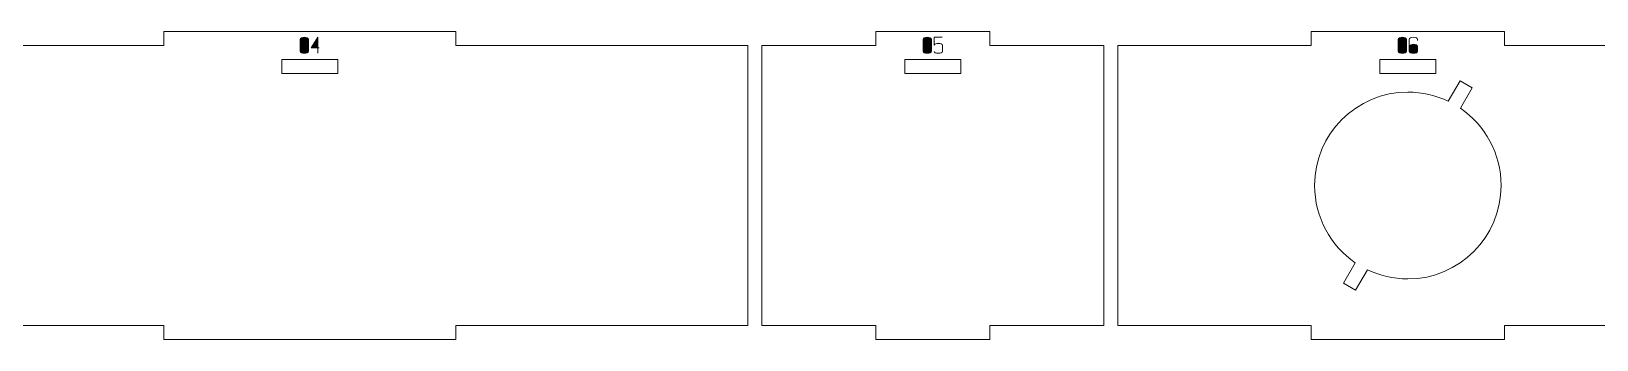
# Model space of a CAD drawing. Header units: centimetres. Extents: x -250 to 250, y -508 to 508.
# Drawn here: x 47.66 to 81.23, y 268.33 to 274.93 of the extents above; entities that cross this region are included whole.
import ezdxf

# ---------------------------------------------------------------- set-up
doc = ezdxf.new("R2010")
doc.units = ezdxf.units.CM
doc.header["$MEASUREMENT"] = 0
doc.layers.add('Capa 1', color=7, linetype='Continuous')

msp = doc.modelspace()

# ---------------------------------------------------------------- hatches: boundary and pattern name
at = {"layer": 'Capa 1', "true_color": 0x3e4095}
h = msp.add_hatch(color=175, dxfattribs=at)
edge = h.paths.add_edge_path()
edge.add_spline(control_points=[(53.42676, 274.49803), (53.42676, 274.48749), (53.43524, 274.47852), (53.4522, 274.47111), (53.46915, 274.4637), (53.49031, 274.46), (53.51566, 274.46), (53.54101, 274.46), (53.56217, 274.4637), (53.57913, 274.47111), (53.59608, 274.47852), (53.60456, 274.48749), (53.60456, 274.49803), (53.60456, 274.49803), (53.60456, 274.76275), (53.60456, 274.76275), (53.60456, 274.77329), (53.59608, 274.78226), (53.57913, 274.78967), (53.56217, 274.79708), (53.54101, 274.80078), (53.51566, 274.80078), (53.49031, 274.80078), (53.46915, 274.79708), (53.4522, 274.78967), (53.43524, 274.78226), (53.42676, 274.77329), (53.42676, 274.76275), (53.42676, 274.76275), (53.42676, 274.49803), (53.42676, 274.49803)], knot_values=[0, 0, 0, 0, 0.1, 0.1, 0.1, 0.2, 0.2, 0.2, 0.3, 0.3, 0.3, 0.4, 0.4, 0.4, 0.5, 0.5, 0.5, 0.6, 0.6, 0.6, 0.7, 0.7, 0.7, 0.8, 0.8, 0.8, 0.9, 0.9, 0.9, 1, 1, 1, 1], degree=3, periodic=1)
h = msp.add_hatch(color=175, dxfattribs=at)
edge = h.paths.add_edge_path()
edge.add_spline(control_points=[(53.60456, 274.49803), (53.60456, 274.48749), (53.59608, 274.47852), (53.57913, 274.47111), (53.56217, 274.4637), (53.54101, 274.46), (53.51566, 274.46), (53.49031, 274.46), (53.46915, 274.4637), (53.4522, 274.47111), (53.43524, 274.47852), (53.42676, 274.48749), (53.42676, 274.49803), (53.42676, 274.49803), (53.42676, 274.76275), (53.42676, 274.76275), (53.42676, 274.77329), (53.43524, 274.78226), (53.4522, 274.78967), (53.46915, 274.79708), (53.49031, 274.80078), (53.51566, 274.80078), (53.54101, 274.80078), (53.56217, 274.79708), (53.57913, 274.78967), (53.59608, 274.78226), (53.60456, 274.77329), (53.60456, 274.76275), (53.60456, 274.76275), (53.60456, 274.49803), (53.60456, 274.49803)], knot_values=[0, 0, 0, 0, 0.1, 0.1, 0.1, 0.2, 0.2, 0.2, 0.3, 0.3, 0.3, 0.4, 0.4, 0.4, 0.5, 0.5, 0.5, 0.6, 0.6, 0.6, 0.7, 0.7, 0.7, 0.8, 0.8, 0.8, 0.9, 0.9, 0.9, 1, 1, 1, 1], degree=3, periodic=1)
h = msp.add_hatch(color=175, dxfattribs=at)
edge = h.paths.add_edge_path()
edge.add_spline(control_points=[(53.8036, 274.57261), (53.8036, 274.57261), (53.8036, 274.80128), (53.8036, 274.80128), (53.8036, 274.80128), (53.66383, 274.57261), (53.66383, 274.57261), (53.66383, 274.57261), (53.8036, 274.57261), (53.8036, 274.57261)], knot_values=[0, 0, 0, 0, 0.33333333, 0.33333333, 0.33333333, 0.66666667, 0.66666667, 0.66666667, 1, 1, 1, 1], degree=3, periodic=1)
h = msp.add_hatch(color=175, dxfattribs=at)
edge = h.paths.add_edge_path()
edge.add_spline(control_points=[(53.8036, 274.57261), (53.8036, 274.57261), (53.8036, 274.46), (53.8036, 274.46), (53.8036, 274.46), (53.8036, 274.57261), (53.8036, 274.57261), (53.8036, 274.57261), (53.66383, 274.57261), (53.66383, 274.57261), (53.66383, 274.57261), (53.8036, 274.80128), (53.8036, 274.80128), (53.8036, 274.80128), (53.8036, 274.57261), (53.8036, 274.57261), (53.8036, 274.57261), (53.8357, 274.57261), (53.8357, 274.57261), (53.8357, 274.57261), (53.8036, 274.57261), (53.8036, 274.57261)], knot_values=[0, 0, 0, 0, 0.14285714, 0.14285714, 0.14285714, 0.28571429, 0.28571429, 0.28571429, 0.42857143, 0.42857143, 0.42857143, 0.57142857, 0.57142857, 0.57142857, 0.71428571, 0.71428571, 0.71428571, 0.85714286, 0.85714286, 0.85714286, 1, 1, 1, 1], degree=3, periodic=1)
h = msp.add_hatch(color=175, dxfattribs=at)
edge = h.paths.add_edge_path()
edge.add_spline(control_points=[(66.78622, 274.49853), (66.78622, 274.48799), (66.7947, 274.47902), (66.81166, 274.47161), (66.82861, 274.4642), (66.84977, 274.4605), (66.87512, 274.4605), (66.90047, 274.4605), (66.92163, 274.4642), (66.93859, 274.47161), (66.95554, 274.47902), (66.96402, 274.48799), (66.96402, 274.49853), (66.96402, 274.49853), (66.96402, 274.76325), (66.96402, 274.76325), (66.96402, 274.77379), (66.95554, 274.78276), (66.93859, 274.79017), (66.92163, 274.79758), (66.90047, 274.80128), (66.87512, 274.80128), (66.84977, 274.80128), (66.82861, 274.79758), (66.81166, 274.79017), (66.7947, 274.78276), (66.78622, 274.77379), (66.78622, 274.76325), (66.78622, 274.76325), (66.78622, 274.49853), (66.78622, 274.49853)], knot_values=[0, 0, 0, 0, 0.1, 0.1, 0.1, 0.2, 0.2, 0.2, 0.3, 0.3, 0.3, 0.4, 0.4, 0.4, 0.5, 0.5, 0.5, 0.6, 0.6, 0.6, 0.7, 0.7, 0.7, 0.8, 0.8, 0.8, 0.9, 0.9, 0.9, 1, 1, 1, 1], degree=3, periodic=1)
h = msp.add_hatch(color=175, dxfattribs=at)
edge = h.paths.add_edge_path()
edge.add_spline(control_points=[(66.96402, 274.49853), (66.96402, 274.48799), (66.95554, 274.47902), (66.93859, 274.47161), (66.92163, 274.4642), (66.90047, 274.4605), (66.87512, 274.4605), (66.84977, 274.4605), (66.82861, 274.4642), (66.81166, 274.47161), (66.7947, 274.47902), (66.78622, 274.48799), (66.78622, 274.49853), (66.78622, 274.49853), (66.78622, 274.76325), (66.78622, 274.76325), (66.78622, 274.77379), (66.7947, 274.78276), (66.81166, 274.79017), (66.82861, 274.79758), (66.84977, 274.80128), (66.87512, 274.80128), (66.90047, 274.80128), (66.92163, 274.79758), (66.93859, 274.79017), (66.95554, 274.78276), (66.96402, 274.77379), (66.96402, 274.76325), (66.96402, 274.76325), (66.96402, 274.49853), (66.96402, 274.49853)], knot_values=[0, 0, 0, 0, 0.1, 0.1, 0.1, 0.2, 0.2, 0.2, 0.3, 0.3, 0.3, 0.4, 0.4, 0.4, 0.5, 0.5, 0.5, 0.6, 0.6, 0.6, 0.7, 0.7, 0.7, 0.8, 0.8, 0.8, 0.9, 0.9, 0.9, 1, 1, 1, 1], degree=3, periodic=1)
h = msp.add_hatch(color=175, dxfattribs=at)
edge = h.paths.add_edge_path()
edge.add_spline(control_points=[(67.11219, 274.4605), (67.08684, 274.4605), (67.06568, 274.4642), (67.04873, 274.47161), (67.03177, 274.47902), (67.02329, 274.48799), (67.02329, 274.49853), (67.02329, 274.48799), (67.03177, 274.47902), (67.04873, 274.47161), (67.06568, 274.4642), (67.08684, 274.4605), (67.11219, 274.4605), (67.13754, 274.4605), (67.1587, 274.4642), (67.17566, 274.47161), (67.19261, 274.47902), (67.20109, 274.48799), (67.20109, 274.49853), (67.20109, 274.49853), (67.20109, 274.63386), (67.20109, 274.63386), (67.20109, 274.64439), (67.19261, 274.65336), (67.17566, 274.66077), (67.1587, 274.66818), (67.13754, 274.67188), (67.11219, 274.67188), (67.08914, 274.66991), (67.07136, 274.66728), (67.05885, 274.66398), (67.04634, 274.66069), (67.03448, 274.65065), (67.02329, 274.63386), (67.02329, 274.63386), (67.02329, 274.80128), (67.02329, 274.80128), (67.02329, 274.80128), (67.19516, 274.80128), (67.19516, 274.80128), (67.19516, 274.80128), (67.02329, 274.80128), (67.02329, 274.80128), (67.02329, 274.80128), (67.02329, 274.63386), (67.02329, 274.63386), (67.03448, 274.65065), (67.04634, 274.66069), (67.05885, 274.66398), (67.07136, 274.66728), (67.08914, 274.66991), (67.11219, 274.67188), (67.13754, 274.67188), (67.1587, 274.66818), (67.17566, 274.66077), (67.19261, 274.65336), (67.20109, 274.64439), (67.20109, 274.63386), (67.20109, 274.63386), (67.20109, 274.49853), (67.20109, 274.49853), (67.20109, 274.48799), (67.19261, 274.47902), (67.17566, 274.47161), (67.1587, 274.4642), (67.13754, 274.4605), (67.11219, 274.4605)], knot_values=[0, 0, 0, 0, 0.04545455, 0.04545455, 0.04545455, 0.09090909, 0.09090909, 0.09090909, 0.13636364, 0.13636364, 0.13636364, 0.18181818, 0.18181818, 0.18181818, 0.22727273, 0.22727273, 0.22727273, 0.27272727, 0.27272727, 0.27272727, 0.31818182, 0.31818182, 0.31818182, 0.36363636, 0.36363636, 0.36363636, 0.40909091, 0.40909091, 0.40909091, 0.45454545, 0.45454545, 0.45454545, 0.5, 0.5, 0.5, 0.54545455, 0.54545455, 0.54545455, 0.59090909, 0.59090909, 0.59090909, 0.63636364, 0.63636364, 0.63636364, 0.68181818, 0.68181818, 0.68181818, 0.72727273, 0.72727273, 0.72727273, 0.77272727, 0.77272727, 0.77272727, 0.81818182, 0.81818182, 0.81818182, 0.86363636, 0.86363636, 0.86363636, 0.90909091, 0.90909091, 0.90909091, 0.95454545, 0.95454545, 0.95454545, 1, 1, 1, 1], degree=3, periodic=1)
h = msp.add_hatch(color=175, dxfattribs=at)
edge = h.paths.add_edge_path()
edge.add_spline(control_points=[(76.97617, 274.49853), (76.97617, 274.48799), (76.98465, 274.47902), (77.00161, 274.47161), (77.01856, 274.4642), (77.03972, 274.4605), (77.06507, 274.4605), (77.09042, 274.4605), (77.11158, 274.4642), (77.12854, 274.47161), (77.14549, 274.47902), (77.15397, 274.48799), (77.15397, 274.49853), (77.15397, 274.49853), (77.15397, 274.76325), (77.15397, 274.76325), (77.15397, 274.77379), (77.14549, 274.78276), (77.12854, 274.79017), (77.11158, 274.79758), (77.09042, 274.80128), (77.06507, 274.80128), (77.03972, 274.80128), (77.01856, 274.79758), (77.00161, 274.79017), (76.98465, 274.78276), (76.97617, 274.77379), (76.97617, 274.76325), (76.97617, 274.76325), (76.97617, 274.49853), (76.97617, 274.49853)], knot_values=[0, 0, 0, 0, 0.1, 0.1, 0.1, 0.2, 0.2, 0.2, 0.3, 0.3, 0.3, 0.4, 0.4, 0.4, 0.5, 0.5, 0.5, 0.6, 0.6, 0.6, 0.7, 0.7, 0.7, 0.8, 0.8, 0.8, 0.9, 0.9, 0.9, 1, 1, 1, 1], degree=3, periodic=1)
h = msp.add_hatch(color=175, dxfattribs=at)
edge = h.paths.add_edge_path()
edge.add_spline(control_points=[(77.15397, 274.49853), (77.15397, 274.48799), (77.14549, 274.47902), (77.12854, 274.47161), (77.11158, 274.4642), (77.09042, 274.4605), (77.06507, 274.4605), (77.03972, 274.4605), (77.01856, 274.4642), (77.00161, 274.47161), (76.98465, 274.47902), (76.97617, 274.48799), (76.97617, 274.49853), (76.97617, 274.49853), (76.97617, 274.76325), (76.97617, 274.76325), (76.97617, 274.77379), (76.98465, 274.78276), (77.00161, 274.79017), (77.01856, 274.79758), (77.03972, 274.80128), (77.06507, 274.80128), (77.09042, 274.80128), (77.11158, 274.79758), (77.12854, 274.79017), (77.14549, 274.78276), (77.15397, 274.77379), (77.15397, 274.76325), (77.15397, 274.76325), (77.15397, 274.49853), (77.15397, 274.49853)], knot_values=[0, 0, 0, 0, 0.1, 0.1, 0.1, 0.2, 0.2, 0.2, 0.3, 0.3, 0.3, 0.4, 0.4, 0.4, 0.5, 0.5, 0.5, 0.6, 0.6, 0.6, 0.7, 0.7, 0.7, 0.8, 0.8, 0.8, 0.9, 0.9, 0.9, 1, 1, 1, 1], degree=3, periodic=1)
h = msp.add_hatch(color=175, dxfattribs=at)
edge = h.paths.add_edge_path()
edge.add_spline(control_points=[(77.30214, 274.4605), (77.27679, 274.4605), (77.25563, 274.4642), (77.23868, 274.47161), (77.22172, 274.47902), (77.21324, 274.48799), (77.21324, 274.49853), (77.21324, 274.49853), (77.21324, 274.61361), (77.21324, 274.61361), (77.21324, 274.61361), (77.21324, 274.76325), (77.21324, 274.76325), (77.21324, 274.77379), (77.22172, 274.78276), (77.23868, 274.79017), (77.25563, 274.79758), (77.27679, 274.80128), (77.30214, 274.80128), (77.32749, 274.80128), (77.34865, 274.79758), (77.36561, 274.79017), (77.38256, 274.78276), (77.39104, 274.77379), (77.39104, 274.76325), (77.39104, 274.76325), (77.39104, 274.7356), (77.39104, 274.7356), (77.39104, 274.7356), (77.39104, 274.76325), (77.39104, 274.76325), (77.39104, 274.77379), (77.38256, 274.78276), (77.36561, 274.79017), (77.34865, 274.79758), (77.32749, 274.80128), (77.30214, 274.80128), (77.27679, 274.80128), (77.25563, 274.79758), (77.23868, 274.79017), (77.22172, 274.78276), (77.21324, 274.77379), (77.21324, 274.76325), (77.21324, 274.76325), (77.21324, 274.61361), (77.21324, 274.61361), (77.21324, 274.62348), (77.22353, 274.63229), (77.24411, 274.64003), (77.26469, 274.64777), (77.28403, 274.65164), (77.30214, 274.65164), (77.32749, 274.65164), (77.34865, 274.64793), (77.36561, 274.64052), (77.38256, 274.63311), (77.39104, 274.62414), (77.39104, 274.61361), (77.39104, 274.61361), (77.39104, 274.49853), (77.39104, 274.49853), (77.39104, 274.48799), (77.38256, 274.47902), (77.36561, 274.47161), (77.34865, 274.4642), (77.32749, 274.4605), (77.30214, 274.4605)], knot_values=[0, 0, 0, 0, 0.04545455, 0.04545455, 0.04545455, 0.09090909, 0.09090909, 0.09090909, 0.13636364, 0.13636364, 0.13636364, 0.18181818, 0.18181818, 0.18181818, 0.22727273, 0.22727273, 0.22727273, 0.27272727, 0.27272727, 0.27272727, 0.31818182, 0.31818182, 0.31818182, 0.36363636, 0.36363636, 0.36363636, 0.40909091, 0.40909091, 0.40909091, 0.45454545, 0.45454545, 0.45454545, 0.5, 0.5, 0.5, 0.54545455, 0.54545455, 0.54545455, 0.59090909, 0.59090909, 0.59090909, 0.63636364, 0.63636364, 0.63636364, 0.68181818, 0.68181818, 0.68181818, 0.72727273, 0.72727273, 0.72727273, 0.77272727, 0.77272727, 0.77272727, 0.81818182, 0.81818182, 0.81818182, 0.86363636, 0.86363636, 0.86363636, 0.90909091, 0.90909091, 0.90909091, 0.95454545, 0.95454545, 0.95454545, 1, 1, 1, 1], degree=3, periodic=1)
h = msp.add_hatch(color=175, dxfattribs=at)
edge = h.paths.add_edge_path()
edge.add_spline(control_points=[(77.21324, 274.49853), (77.21324, 274.48799), (77.22172, 274.47902), (77.23868, 274.47161), (77.25563, 274.4642), (77.27679, 274.4605), (77.30214, 274.4605), (77.32749, 274.4605), (77.34865, 274.4642), (77.36561, 274.47161), (77.38256, 274.47902), (77.39104, 274.48799), (77.39104, 274.49853), (77.39104, 274.49853), (77.39104, 274.61361), (77.39104, 274.61361), (77.39104, 274.62414), (77.38256, 274.63311), (77.36561, 274.64052), (77.34865, 274.64793), (77.32749, 274.65164), (77.30214, 274.65164), (77.28403, 274.65164), (77.26469, 274.64777), (77.24411, 274.64003), (77.22353, 274.63229), (77.21324, 274.62348), (77.21324, 274.61361), (77.21324, 274.61361), (77.21324, 274.49853), (77.21324, 274.49853)], knot_values=[0, 0, 0, 0, 0.1, 0.1, 0.1, 0.2, 0.2, 0.2, 0.3, 0.3, 0.3, 0.4, 0.4, 0.4, 0.5, 0.5, 0.5, 0.6, 0.6, 0.6, 0.7, 0.7, 0.7, 0.8, 0.8, 0.8, 0.9, 0.9, 0.9, 1, 1, 1, 1], degree=3, periodic=1)

# ---------------------------------------------------------------- linework, layer by layer
at = {"layer": 'Capa 1', "color": 1, "lineweight": 9}
for points, knots in [([(44.23744, 274.62828), (44.23744, 274.62828), (44.23744, 268.62828), (44.23744, 268.62828), (44.23744, 268.62828), (50.49996, 268.62828), (50.49996, 268.62828), (50.49996, 268.62828), (50.49996, 268.32828), (50.49996, 268.32828), (50.49996, 268.32828), (56.76249, 268.32828), (56.76249, 268.32828), (56.76249, 268.32828), (56.76249, 268.62828), (56.76249, 268.62828), (56.76249, 268.62828), (63.02501, 268.62828), (63.02501, 268.62828), (63.02501, 268.62828), (63.02501, 274.62828), (63.02501, 274.62828), (63.02501, 274.62828), (56.76249, 274.62828), (56.76249, 274.62828), (56.76249, 274.62828), (56.76249, 274.92828), (56.76249, 274.92828), (56.76249, 274.92828), (50.49996, 274.92828), (50.49996, 274.92828), (50.49996, 274.92828), (50.49996, 274.62828), (50.49996, 274.62828), (50.49996, 274.62828), (44.23744, 274.62828), (44.23744, 274.62828)], [0, 0, 0, 0, 0.08333333, 0.08333333, 0.08333333, 0.16666667, 0.16666667, 0.16666667, 0.25, 0.25, 0.25, 0.33333333, 0.33333333, 0.33333333, 0.41666667, 0.41666667, 0.41666667, 0.5, 0.5, 0.5, 0.58333333, 0.58333333, 0.58333333, 0.66666667, 0.66666667, 0.66666667, 0.75, 0.75, 0.75, 0.83333333, 0.83333333, 0.83333333, 0.91666667, 0.91666667, 0.91666667, 1, 1, 1, 1]), ([(63.32501, 274.62828), (63.32501, 274.62828), (63.32501, 268.62828), (63.32501, 268.62828), (63.32501, 268.62828), (65.77077, 268.62828), (65.77077, 268.62828), (65.77077, 268.62828), (65.77077, 268.32828), (65.77077, 268.32828), (65.77077, 268.32828), (68.21654, 268.32828), (68.21654, 268.32828), (68.21654, 268.32828), (68.21654, 268.62828), (68.21654, 268.62828), (68.21654, 268.62828), (70.6623, 268.62828), (70.6623, 268.62828), (70.6623, 268.62828), (70.6623, 274.62828), (70.6623, 274.62828), (70.6623, 274.62828), (68.21654, 274.62828), (68.21654, 274.62828), (68.21654, 274.62828), (68.21654, 274.92828), (68.21654, 274.92828), (68.21654, 274.92828), (65.77077, 274.92828), (65.77077, 274.92828), (65.77077, 274.92828), (65.77077, 274.62828), (65.77077, 274.62828), (65.77077, 274.62828), (63.32501, 274.62828), (63.32501, 274.62828)], [0, 0, 0, 0, 0.08333333, 0.08333333, 0.08333333, 0.16666667, 0.16666667, 0.16666667, 0.25, 0.25, 0.25, 0.33333333, 0.33333333, 0.33333333, 0.41666667, 0.41666667, 0.41666667, 0.5, 0.5, 0.5, 0.58333333, 0.58333333, 0.58333333, 0.66666667, 0.66666667, 0.66666667, 0.75, 0.75, 0.75, 0.83333333, 0.83333333, 0.83333333, 0.91666667, 0.91666667, 0.91666667, 1, 1, 1, 1]), ([(70.9623, 274.62828), (70.9623, 274.62828), (70.9623, 268.62828), (70.9623, 268.62828), (70.9623, 268.62828), (75.10983, 268.62828), (75.10983, 268.62828), (75.10983, 268.62828), (75.10983, 268.32828), (75.10983, 268.32828), (75.10983, 268.32828), (79.25737, 268.32828), (79.25737, 268.32828), (79.25737, 268.32828), (79.25737, 268.62828), (79.25737, 268.62828), (79.25737, 268.62828), (83.40491, 268.62828), (83.40491, 268.62828), (83.40491, 268.62828), (83.40491, 274.62828), (83.40491, 274.62828), (83.40491, 274.62828), (79.25737, 274.62828), (79.25737, 274.62828), (79.25737, 274.62828), (79.25737, 274.92828), (79.25737, 274.92828), (79.25737, 274.92828), (75.10983, 274.92828), (75.10983, 274.92828), (75.10983, 274.92828), (75.10983, 274.62828), (75.10983, 274.62828), (75.10983, 274.62828), (70.9623, 274.62828), (70.9623, 274.62828)], [0, 0, 0, 0, 0.08333333, 0.08333333, 0.08333333, 0.16666667, 0.16666667, 0.16666667, 0.25, 0.25, 0.25, 0.33333333, 0.33333333, 0.33333333, 0.41666667, 0.41666667, 0.41666667, 0.5, 0.5, 0.5, 0.58333333, 0.58333333, 0.58333333, 0.66666667, 0.66666667, 0.66666667, 0.75, 0.75, 0.75, 0.83333333, 0.83333333, 0.83333333, 0.91666667, 0.91666667, 0.91666667, 1, 1, 1, 1]), ([(53.03123, 274.02792), (53.03123, 274.02792), (54.23123, 274.02792), (54.23123, 274.02792), (54.23123, 274.02792), (54.23123, 274.32792), (54.23123, 274.32792), (54.23123, 274.32792), (53.03123, 274.32792), (53.03123, 274.32792), (53.03123, 274.32792), (53.03123, 274.02792), (53.03123, 274.02792)], [0, 0, 0, 0, 0.25, 0.25, 0.25, 0.5, 0.5, 0.5, 0.75, 0.75, 0.75, 1, 1, 1, 1]), ([(66.39366, 274.02792), (66.39366, 274.02792), (67.59366, 274.02792), (67.59366, 274.02792), (67.59366, 274.02792), (67.59366, 274.32792), (67.59366, 274.32792), (67.59366, 274.32792), (66.39366, 274.32792), (66.39366, 274.32792), (66.39366, 274.32792), (66.39366, 274.02792), (66.39366, 274.02792)], [0, 0, 0, 0, 0.25, 0.25, 0.25, 0.5, 0.5, 0.5, 0.75, 0.75, 0.75, 1, 1, 1, 1]), ([(76.58361, 274.02792), (76.58361, 274.02792), (77.78361, 274.02792), (77.78361, 274.02792), (77.78361, 274.02792), (77.78361, 274.32792), (77.78361, 274.32792), (77.78361, 274.32792), (76.58361, 274.32792), (76.58361, 274.32792), (76.58361, 274.32792), (76.58361, 274.02792), (76.58361, 274.02792)], [0, 0, 0, 0, 0.25, 0.25, 0.25, 0.5, 0.5, 0.5, 0.75, 0.75, 0.75, 1, 1, 1, 1]), ([(77.18361, 273.62828), (77.49444, 273.62828), (77.7887, 273.55737), (78.05112, 273.43085), (78.05112, 273.43085), (78.30371, 273.86834), (78.30371, 273.86834), (78.30371, 273.86834), (78.56351, 273.71834), (78.56351, 273.71834), (78.56351, 273.71834), (78.31074, 273.28053), (78.31074, 273.28053), (78.8377, 272.92035), (79.18361, 272.31475), (79.18361, 271.62828), (79.18361, 270.52371), (78.28818, 269.62828), (77.18361, 269.62828), (76.87278, 269.62828), (76.5785, 269.69917), (76.3161, 269.82571), (76.3161, 269.82571), (76.06351, 269.38822), (76.06351, 269.38822), (76.06351, 269.38822), (75.80371, 269.53822), (75.80371, 269.53822), (75.80371, 269.53822), (76.05648, 269.97603), (76.05648, 269.97603), (75.52952, 270.33621), (75.18361, 270.94181), (75.18361, 271.62828), (75.18361, 272.73285), (76.07904, 273.62828), (77.18361, 273.62828)], [0, 0, 0, 0, 0.08333333, 0.08333333, 0.08333333, 0.16666667, 0.16666667, 0.16666667, 0.25, 0.25, 0.25, 0.33333333, 0.33333333, 0.33333333, 0.41666667, 0.41666667, 0.41666667, 0.5, 0.5, 0.5, 0.58333333, 0.58333333, 0.58333333, 0.66666667, 0.66666667, 0.66666667, 0.75, 0.75, 0.75, 0.83333333, 0.83333333, 0.83333333, 0.91666667, 0.91666667, 0.91666667, 1, 1, 1, 1])]:
    msp.add_open_spline(points, degree=3, knots=knots, dxfattribs=at)
at = {"layer": 'Capa 1', "color": 114, "lineweight": 9}
for points, knots in [([(53.42676, 274.49803), (53.42676, 274.48749), (53.43524, 274.47852), (53.4522, 274.47111), (53.46915, 274.4637), (53.49031, 274.46), (53.51566, 274.46), (53.54101, 274.46), (53.56217, 274.4637), (53.57913, 274.47111), (53.59608, 274.47852), (53.60456, 274.48749), (53.60456, 274.49803), (53.60456, 274.49803), (53.60456, 274.76275), (53.60456, 274.76275), (53.60456, 274.77329), (53.59608, 274.78226), (53.57913, 274.78967), (53.56217, 274.79708), (53.54101, 274.80078), (53.51566, 274.80078), (53.49031, 274.80078), (53.46915, 274.79708), (53.4522, 274.78967), (53.43524, 274.78226), (53.42676, 274.77329), (53.42676, 274.76275), (53.42676, 274.76275), (53.42676, 274.49803), (53.42676, 274.49803)], [0, 0, 0, 0, 0.1, 0.1, 0.1, 0.2, 0.2, 0.2, 0.3, 0.3, 0.3, 0.4, 0.4, 0.4, 0.5, 0.5, 0.5, 0.6, 0.6, 0.6, 0.7, 0.7, 0.7, 0.8, 0.8, 0.8, 0.9, 0.9, 0.9, 1, 1, 1, 1]), ([(53.60456, 274.49803), (53.60456, 274.48749), (53.59608, 274.47852), (53.57913, 274.47111), (53.56217, 274.4637), (53.54101, 274.46), (53.51566, 274.46), (53.49031, 274.46), (53.46915, 274.4637), (53.4522, 274.47111), (53.43524, 274.47852), (53.42676, 274.48749), (53.42676, 274.49803), (53.42676, 274.49803), (53.42676, 274.76275), (53.42676, 274.76275), (53.42676, 274.77329), (53.43524, 274.78226), (53.4522, 274.78967), (53.46915, 274.79708), (53.49031, 274.80078), (53.51566, 274.80078), (53.54101, 274.80078), (53.56217, 274.79708), (53.57913, 274.78967), (53.59608, 274.78226), (53.60456, 274.77329), (53.60456, 274.76275), (53.60456, 274.76275), (53.60456, 274.49803), (53.60456, 274.49803)], [0, 0, 0, 0, 0.1, 0.1, 0.1, 0.2, 0.2, 0.2, 0.3, 0.3, 0.3, 0.4, 0.4, 0.4, 0.5, 0.5, 0.5, 0.6, 0.6, 0.6, 0.7, 0.7, 0.7, 0.8, 0.8, 0.8, 0.9, 0.9, 0.9, 1, 1, 1, 1]), ([(53.8036, 274.57261), (53.8036, 274.57261), (53.8036, 274.80128), (53.8036, 274.80128), (53.8036, 274.80128), (53.66383, 274.57261), (53.66383, 274.57261), (53.66383, 274.57261), (53.8036, 274.57261), (53.8036, 274.57261)], [0, 0, 0, 0, 0.33333333, 0.33333333, 0.33333333, 0.66666667, 0.66666667, 0.66666667, 1, 1, 1, 1]), ([(53.8036, 274.57261), (53.8036, 274.57261), (53.8036, 274.46), (53.8036, 274.46), (53.8036, 274.46), (53.8036, 274.57261), (53.8036, 274.57261), (53.8036, 274.57261), (53.66383, 274.57261), (53.66383, 274.57261), (53.66383, 274.57261), (53.8036, 274.80128), (53.8036, 274.80128), (53.8036, 274.80128), (53.8036, 274.57261), (53.8036, 274.57261), (53.8036, 274.57261), (53.8357, 274.57261), (53.8357, 274.57261), (53.8357, 274.57261), (53.8036, 274.57261), (53.8036, 274.57261)], [0, 0, 0, 0, 0.14285714, 0.14285714, 0.14285714, 0.28571429, 0.28571429, 0.28571429, 0.42857143, 0.42857143, 0.42857143, 0.57142857, 0.57142857, 0.57142857, 0.71428571, 0.71428571, 0.71428571, 0.85714286, 0.85714286, 0.85714286, 1, 1, 1, 1]), ([(66.78622, 274.49853), (66.78622, 274.48799), (66.7947, 274.47902), (66.81166, 274.47161), (66.82861, 274.4642), (66.84977, 274.4605), (66.87512, 274.4605), (66.90047, 274.4605), (66.92163, 274.4642), (66.93859, 274.47161), (66.95554, 274.47902), (66.96402, 274.48799), (66.96402, 274.49853), (66.96402, 274.49853), (66.96402, 274.76325), (66.96402, 274.76325), (66.96402, 274.77379), (66.95554, 274.78276), (66.93859, 274.79017), (66.92163, 274.79758), (66.90047, 274.80128), (66.87512, 274.80128), (66.84977, 274.80128), (66.82861, 274.79758), (66.81166, 274.79017), (66.7947, 274.78276), (66.78622, 274.77379), (66.78622, 274.76325), (66.78622, 274.76325), (66.78622, 274.49853), (66.78622, 274.49853)], [0, 0, 0, 0, 0.1, 0.1, 0.1, 0.2, 0.2, 0.2, 0.3, 0.3, 0.3, 0.4, 0.4, 0.4, 0.5, 0.5, 0.5, 0.6, 0.6, 0.6, 0.7, 0.7, 0.7, 0.8, 0.8, 0.8, 0.9, 0.9, 0.9, 1, 1, 1, 1]), ([(66.96402, 274.49853), (66.96402, 274.48799), (66.95554, 274.47902), (66.93859, 274.47161), (66.92163, 274.4642), (66.90047, 274.4605), (66.87512, 274.4605), (66.84977, 274.4605), (66.82861, 274.4642), (66.81166, 274.47161), (66.7947, 274.47902), (66.78622, 274.48799), (66.78622, 274.49853), (66.78622, 274.49853), (66.78622, 274.76325), (66.78622, 274.76325), (66.78622, 274.77379), (66.7947, 274.78276), (66.81166, 274.79017), (66.82861, 274.79758), (66.84977, 274.80128), (66.87512, 274.80128), (66.90047, 274.80128), (66.92163, 274.79758), (66.93859, 274.79017), (66.95554, 274.78276), (66.96402, 274.77379), (66.96402, 274.76325), (66.96402, 274.76325), (66.96402, 274.49853), (66.96402, 274.49853)], [0, 0, 0, 0, 0.1, 0.1, 0.1, 0.2, 0.2, 0.2, 0.3, 0.3, 0.3, 0.4, 0.4, 0.4, 0.5, 0.5, 0.5, 0.6, 0.6, 0.6, 0.7, 0.7, 0.7, 0.8, 0.8, 0.8, 0.9, 0.9, 0.9, 1, 1, 1, 1]), ([(67.11219, 274.4605), (67.08684, 274.4605), (67.06568, 274.4642), (67.04873, 274.47161), (67.03177, 274.47902), (67.02329, 274.48799), (67.02329, 274.49853), (67.02329, 274.48799), (67.03177, 274.47902), (67.04873, 274.47161), (67.06568, 274.4642), (67.08684, 274.4605), (67.11219, 274.4605), (67.13754, 274.4605), (67.1587, 274.4642), (67.17566, 274.47161), (67.19261, 274.47902), (67.20109, 274.48799), (67.20109, 274.49853), (67.20109, 274.49853), (67.20109, 274.63386), (67.20109, 274.63386), (67.20109, 274.64439), (67.19261, 274.65336), (67.17566, 274.66077), (67.1587, 274.66818), (67.13754, 274.67188), (67.11219, 274.67188), (67.08914, 274.66991), (67.07136, 274.66728), (67.05885, 274.66398), (67.04634, 274.66069), (67.03448, 274.65065), (67.02329, 274.63386), (67.02329, 274.63386), (67.02329, 274.80128), (67.02329, 274.80128), (67.02329, 274.80128), (67.19516, 274.80128), (67.19516, 274.80128), (67.19516, 274.80128), (67.02329, 274.80128), (67.02329, 274.80128), (67.02329, 274.80128), (67.02329, 274.63386), (67.02329, 274.63386), (67.03448, 274.65065), (67.04634, 274.66069), (67.05885, 274.66398), (67.07136, 274.66728), (67.08914, 274.66991), (67.11219, 274.67188), (67.13754, 274.67188), (67.1587, 274.66818), (67.17566, 274.66077), (67.19261, 274.65336), (67.20109, 274.64439), (67.20109, 274.63386), (67.20109, 274.63386), (67.20109, 274.49853), (67.20109, 274.49853), (67.20109, 274.48799), (67.19261, 274.47902), (67.17566, 274.47161), (67.1587, 274.4642), (67.13754, 274.4605), (67.11219, 274.4605)], [0, 0, 0, 0, 0.04545455, 0.04545455, 0.04545455, 0.09090909, 0.09090909, 0.09090909, 0.13636364, 0.13636364, 0.13636364, 0.18181818, 0.18181818, 0.18181818, 0.22727273, 0.22727273, 0.22727273, 0.27272727, 0.27272727, 0.27272727, 0.31818182, 0.31818182, 0.31818182, 0.36363636, 0.36363636, 0.36363636, 0.40909091, 0.40909091, 0.40909091, 0.45454545, 0.45454545, 0.45454545, 0.5, 0.5, 0.5, 0.54545455, 0.54545455, 0.54545455, 0.59090909, 0.59090909, 0.59090909, 0.63636364, 0.63636364, 0.63636364, 0.68181818, 0.68181818, 0.68181818, 0.72727273, 0.72727273, 0.72727273, 0.77272727, 0.77272727, 0.77272727, 0.81818182, 0.81818182, 0.81818182, 0.86363636, 0.86363636, 0.86363636, 0.90909091, 0.90909091, 0.90909091, 0.95454545, 0.95454545, 0.95454545, 1, 1, 1, 1]), ([(76.97617, 274.49853), (76.97617, 274.48799), (76.98465, 274.47902), (77.00161, 274.47161), (77.01856, 274.4642), (77.03972, 274.4605), (77.06507, 274.4605), (77.09042, 274.4605), (77.11158, 274.4642), (77.12854, 274.47161), (77.14549, 274.47902), (77.15397, 274.48799), (77.15397, 274.49853), (77.15397, 274.49853), (77.15397, 274.76325), (77.15397, 274.76325), (77.15397, 274.77379), (77.14549, 274.78276), (77.12854, 274.79017), (77.11158, 274.79758), (77.09042, 274.80128), (77.06507, 274.80128), (77.03972, 274.80128), (77.01856, 274.79758), (77.00161, 274.79017), (76.98465, 274.78276), (76.97617, 274.77379), (76.97617, 274.76325), (76.97617, 274.76325), (76.97617, 274.49853), (76.97617, 274.49853)], [0, 0, 0, 0, 0.1, 0.1, 0.1, 0.2, 0.2, 0.2, 0.3, 0.3, 0.3, 0.4, 0.4, 0.4, 0.5, 0.5, 0.5, 0.6, 0.6, 0.6, 0.7, 0.7, 0.7, 0.8, 0.8, 0.8, 0.9, 0.9, 0.9, 1, 1, 1, 1]), ([(77.15397, 274.49853), (77.15397, 274.48799), (77.14549, 274.47902), (77.12854, 274.47161), (77.11158, 274.4642), (77.09042, 274.4605), (77.06507, 274.4605), (77.03972, 274.4605), (77.01856, 274.4642), (77.00161, 274.47161), (76.98465, 274.47902), (76.97617, 274.48799), (76.97617, 274.49853), (76.97617, 274.49853), (76.97617, 274.76325), (76.97617, 274.76325), (76.97617, 274.77379), (76.98465, 274.78276), (77.00161, 274.79017), (77.01856, 274.79758), (77.03972, 274.80128), (77.06507, 274.80128), (77.09042, 274.80128), (77.11158, 274.79758), (77.12854, 274.79017), (77.14549, 274.78276), (77.15397, 274.77379), (77.15397, 274.76325), (77.15397, 274.76325), (77.15397, 274.49853), (77.15397, 274.49853)], [0, 0, 0, 0, 0.1, 0.1, 0.1, 0.2, 0.2, 0.2, 0.3, 0.3, 0.3, 0.4, 0.4, 0.4, 0.5, 0.5, 0.5, 0.6, 0.6, 0.6, 0.7, 0.7, 0.7, 0.8, 0.8, 0.8, 0.9, 0.9, 0.9, 1, 1, 1, 1]), ([(77.30214, 274.4605), (77.27679, 274.4605), (77.25563, 274.4642), (77.23868, 274.47161), (77.22172, 274.47902), (77.21324, 274.48799), (77.21324, 274.49853), (77.21324, 274.49853), (77.21324, 274.61361), (77.21324, 274.61361), (77.21324, 274.61361), (77.21324, 274.76325), (77.21324, 274.76325), (77.21324, 274.77379), (77.22172, 274.78276), (77.23868, 274.79017), (77.25563, 274.79758), (77.27679, 274.80128), (77.30214, 274.80128), (77.32749, 274.80128), (77.34865, 274.79758), (77.36561, 274.79017), (77.38256, 274.78276), (77.39104, 274.77379), (77.39104, 274.76325), (77.39104, 274.76325), (77.39104, 274.7356), (77.39104, 274.7356), (77.39104, 274.7356), (77.39104, 274.76325), (77.39104, 274.76325), (77.39104, 274.77379), (77.38256, 274.78276), (77.36561, 274.79017), (77.34865, 274.79758), (77.32749, 274.80128), (77.30214, 274.80128), (77.27679, 274.80128), (77.25563, 274.79758), (77.23868, 274.79017), (77.22172, 274.78276), (77.21324, 274.77379), (77.21324, 274.76325), (77.21324, 274.76325), (77.21324, 274.61361), (77.21324, 274.61361), (77.21324, 274.62348), (77.22353, 274.63229), (77.24411, 274.64003), (77.26469, 274.64777), (77.28403, 274.65164), (77.30214, 274.65164), (77.32749, 274.65164), (77.34865, 274.64793), (77.36561, 274.64052), (77.38256, 274.63311), (77.39104, 274.62414), (77.39104, 274.61361), (77.39104, 274.61361), (77.39104, 274.49853), (77.39104, 274.49853), (77.39104, 274.48799), (77.38256, 274.47902), (77.36561, 274.47161), (77.34865, 274.4642), (77.32749, 274.4605), (77.30214, 274.4605)], [0, 0, 0, 0, 0.04545455, 0.04545455, 0.04545455, 0.09090909, 0.09090909, 0.09090909, 0.13636364, 0.13636364, 0.13636364, 0.18181818, 0.18181818, 0.18181818, 0.22727273, 0.22727273, 0.22727273, 0.27272727, 0.27272727, 0.27272727, 0.31818182, 0.31818182, 0.31818182, 0.36363636, 0.36363636, 0.36363636, 0.40909091, 0.40909091, 0.40909091, 0.45454545, 0.45454545, 0.45454545, 0.5, 0.5, 0.5, 0.54545455, 0.54545455, 0.54545455, 0.59090909, 0.59090909, 0.59090909, 0.63636364, 0.63636364, 0.63636364, 0.68181818, 0.68181818, 0.68181818, 0.72727273, 0.72727273, 0.72727273, 0.77272727, 0.77272727, 0.77272727, 0.81818182, 0.81818182, 0.81818182, 0.86363636, 0.86363636, 0.86363636, 0.90909091, 0.90909091, 0.90909091, 0.95454545, 0.95454545, 0.95454545, 1, 1, 1, 1]), ([(77.21324, 274.49853), (77.21324, 274.48799), (77.22172, 274.47902), (77.23868, 274.47161), (77.25563, 274.4642), (77.27679, 274.4605), (77.30214, 274.4605), (77.32749, 274.4605), (77.34865, 274.4642), (77.36561, 274.47161), (77.38256, 274.47902), (77.39104, 274.48799), (77.39104, 274.49853), (77.39104, 274.49853), (77.39104, 274.61361), (77.39104, 274.61361), (77.39104, 274.62414), (77.38256, 274.63311), (77.36561, 274.64052), (77.34865, 274.64793), (77.32749, 274.65164), (77.30214, 274.65164), (77.28403, 274.65164), (77.26469, 274.64777), (77.24411, 274.64003), (77.22353, 274.63229), (77.21324, 274.62348), (77.21324, 274.61361), (77.21324, 274.61361), (77.21324, 274.49853), (77.21324, 274.49853)], [0, 0, 0, 0, 0.1, 0.1, 0.1, 0.2, 0.2, 0.2, 0.3, 0.3, 0.3, 0.4, 0.4, 0.4, 0.5, 0.5, 0.5, 0.6, 0.6, 0.6, 0.7, 0.7, 0.7, 0.8, 0.8, 0.8, 0.9, 0.9, 0.9, 1, 1, 1, 1])]:
    msp.add_open_spline(points, degree=3, knots=knots, dxfattribs=at)

doc.saveas('drawing.dxf')
